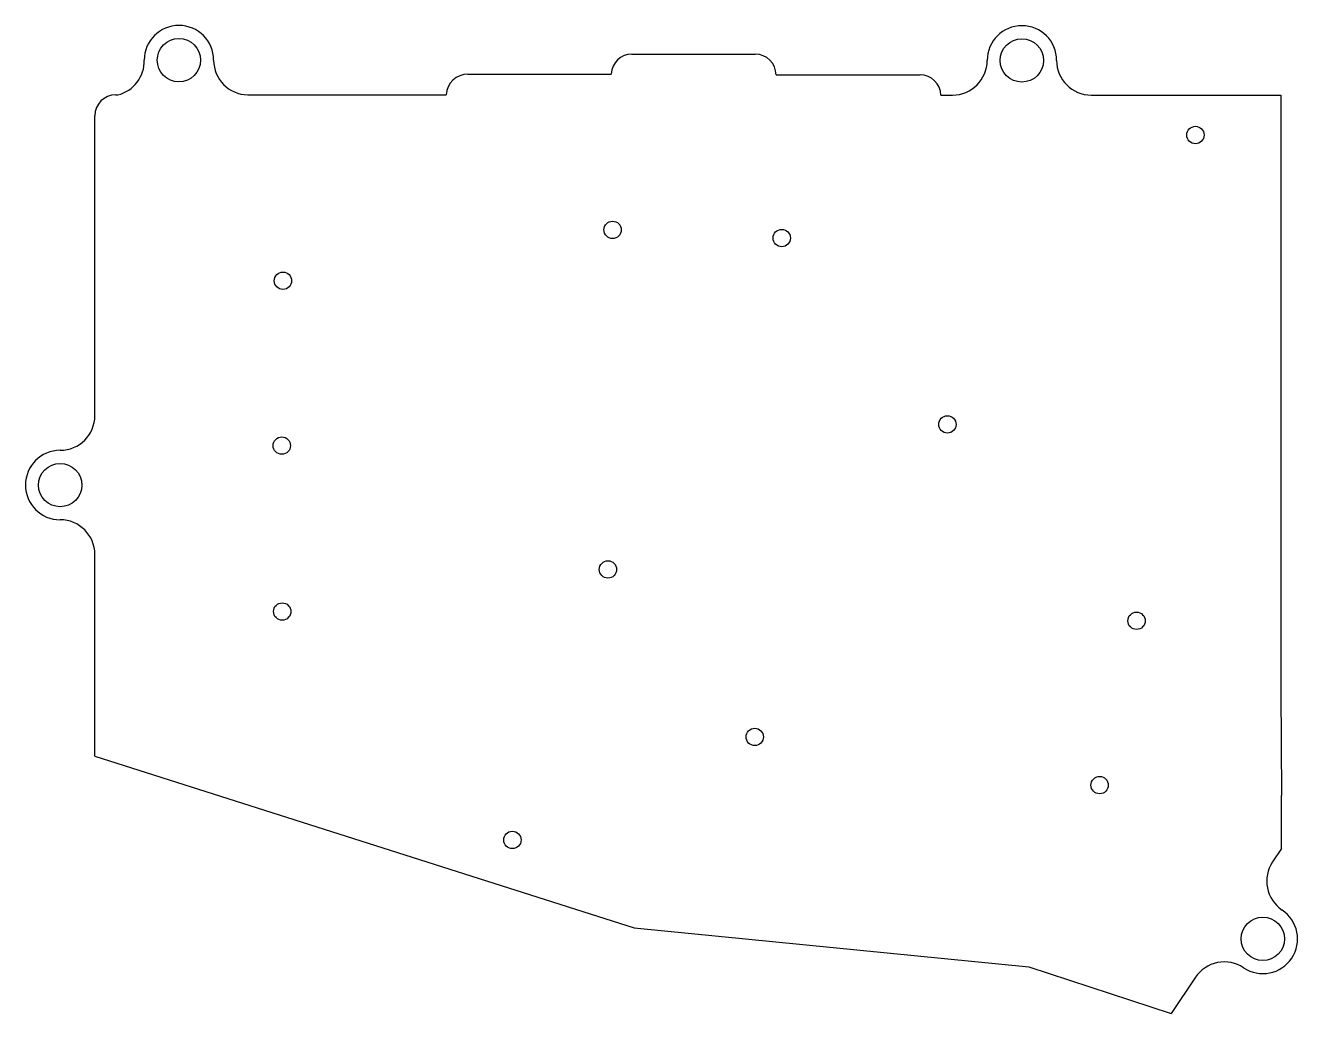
# Model space of a CAD drawing. Header units: millimetres. Extents: x -69 to 77, y -57 to 57.
import ezdxf

# ---------------------------------------------------------------- set-up
doc = ezdxf.new("R2010")
doc.units = ezdxf.units.MM
doc.layers.add('Shape2DView001', color=7, linetype='CONTINUOUS')

msp = doc.modelspace()

# ---------------------------------------------------------------- linework, layer by layer
at = {"layer": 'Shape2DView001'}
for p, q in [((0.48775, 53.9403), (14.6898, 53.9403)), ((-18.41, 51.64), (-1.91018, 51.64)), ((17.0898, 51.5455), (33.6908, 51.5455)), ((-59.01, 49.24), (-58.7665, 49.24)), ((-43.7913, 49.24), (-20.9102, 49.24)), ((36.0898, 49.2133), (37.4224, 49.2133)), ((53.4224, 49.2133), (75.266, 49.2133)), ((75.266, 49.2133), (75.266, -19.4467)), ((-61.41, 12.2893), (-61.41, 46.84)), ((-61.41, -26.96), (-61.41, -3.71068)), ((75.266, -19.4467), (75.3307, -31.4898)), ((-61.41, -26.96), (0.73, -46.71)), ((75.3517, -37.5719), (75.3307, -31.4898)), ((75.3517, -37.5719), (74.3134, -39.1244)), ((0.73, -46.71), (46.24, -51.22)), ((46.24, -51.22), (62.63, -56.6)), ((65.4215, -52.4261), (62.63, -56.6))]:
    msp.add_line(p, q, dxfattribs=at)
for centre, radius in [((-51.7191, 53.24), 2.5), ((45.4224, 53.2133), 2.5), ((65.4224, 44.6177), 1), ((-1.75144, 33.6915), 1), ((17.7535, 32.7473), 1), ((-39.7331, 27.8247), 1), ((36.8357, 11.2691), 1), ((-39.8633, 8.82938), 1), ((-65.41, 4.28932), 2.5), ((-2.28265, -5.43769), 1), ((-39.8223, -10.2809), 1), ((58.6332, -11.3525), 1), ((14.6419, -24.7247), 1), ((54.3815, -30.285), 1), ((-13.2968, -36.6005), 1), ((73.191, -47.998), 2.5)]:
    msp.add_circle(centre, radius, dxfattribs=at)
for centre, radius, start, end in [((-51.7191, 53.24), 4, 0, 180), ((45.4224, 53.2133), 4, 0, 180), ((-59.7175, 53.1253), 4, -76.2472, 1.64288), ((-43.7191, 53.2393), 4, 179.991, -91.0338), ((0.48775, 51.5403), 2.4, 90, 177.618), ((14.6898, 51.5403), 2.4, 0.123389, 90), ((37.4224, 53.2133), 4, -90, 0), ((53.4224, 53.2133), 4, 180, -90), ((-18.4122, 49.14), 2.5, 89.9507, 177.708), ((33.6908, 49.1455), 2.4, 1.62029, 90), ((-59.01, 46.84), 2.4, 90, -180), ((-65.41, 12.2893), 4, -90, 0), ((-65.41, 4.28932), 4, 90, -90), ((-65.41, -3.71068), 4, 0, 90), ((77.6383, -41.3481), 4, 146.226, -123.774), ((73.191, -47.998), 4, -123.726, 56.2259), ((68.7464, -54.6498), 4, 56.2259, 146.226)]:
    msp.add_arc(centre, radius, start, end, dxfattribs=at)

doc.saveas('drawing.dxf')
